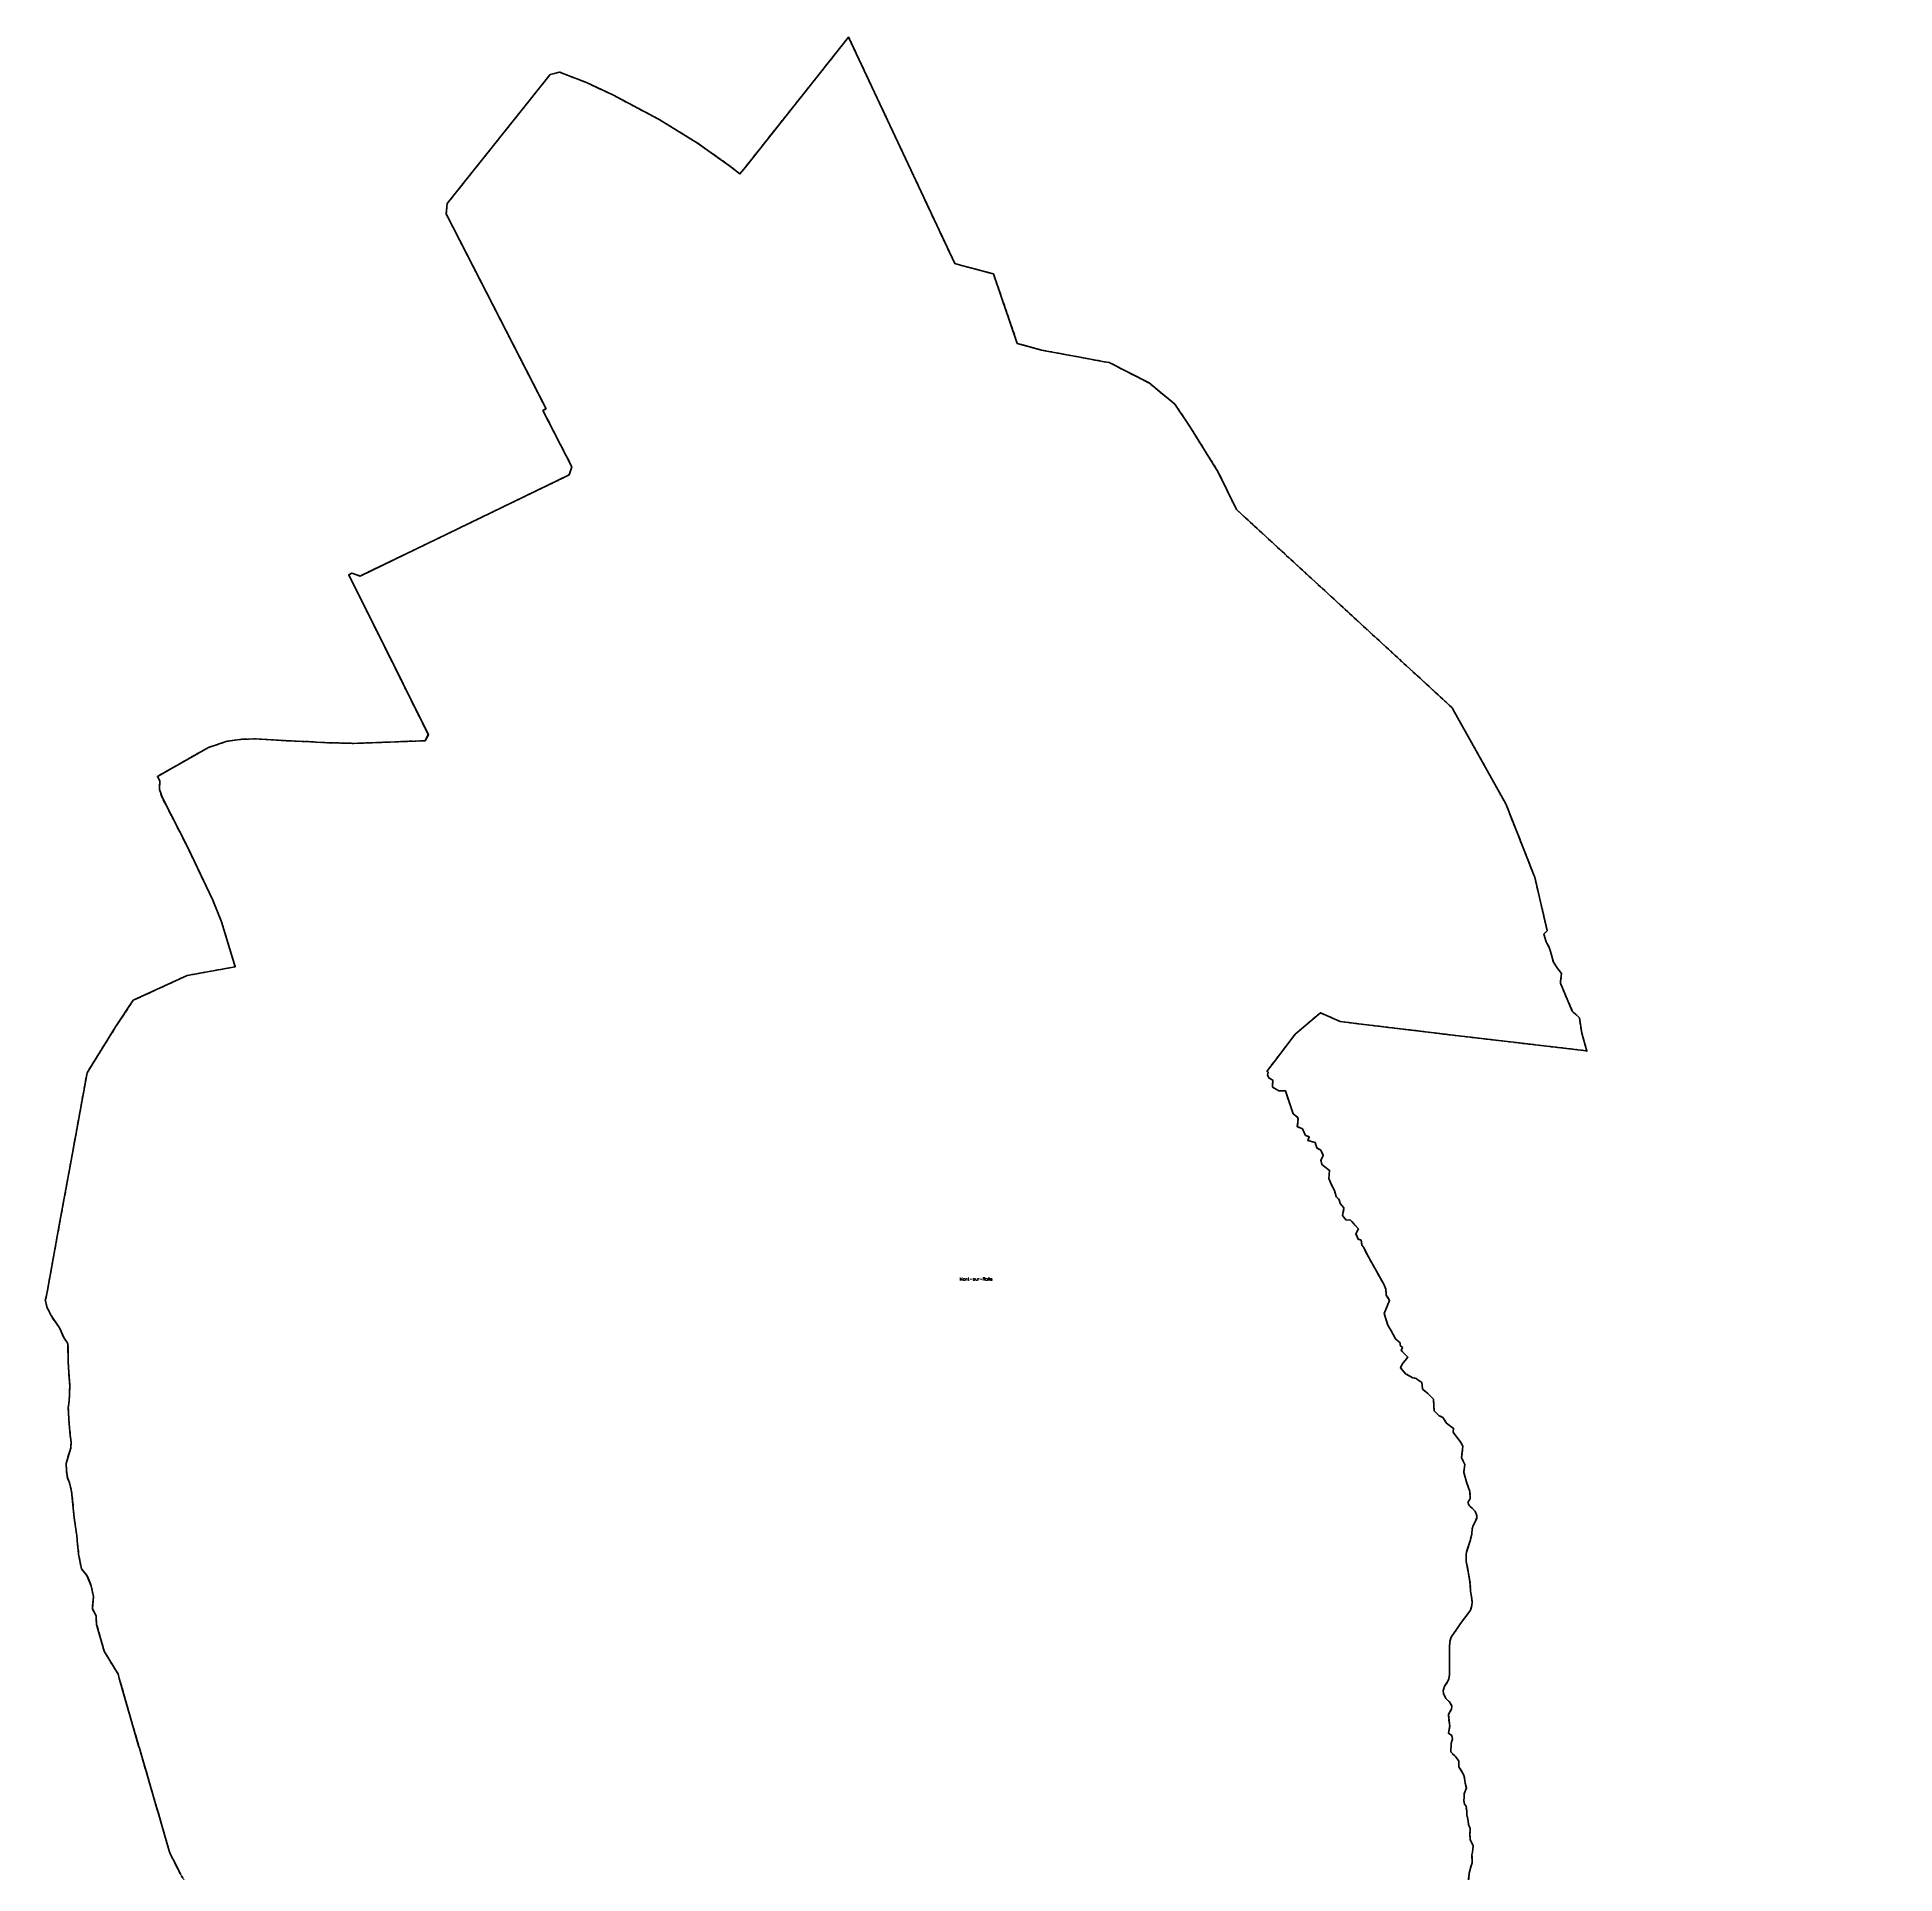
# Model space of a CAD drawing. Header units: metres. Extents: x 2513914 to 2544706, y 1140005 to 1171926.
# Drawn here: x 2514400 to 2516516, y 1147305 to 1149397 of the extents above; entities that cross this region are included whole.
import ezdxf
from ezdxf.enums import TextEntityAlignment as Align

# ---------------------------------------------------------------- set-up
doc = ezdxf.new("R2010")
doc.units = ezdxf.units.M
doc.linetypes.add('MO_D', pattern=[7, 4, -1, 1, -1])
for name, color, linetype, lineweight in [('MO_COM', 7, 'MO_D', 40), ('MO_COM_COM', 7, 'Continuous', 40), ('MO_COM_COM_NOM', 7, 'Continuous', 40)]:
    doc.layers.add(name, color=color, linetype=linetype, lineweight=lineweight)
doc.layers.add('MO_COM_CA', color=7, linetype='Continuous', lineweight=50, true_color=0xffffff)
doc.styles.get("Standard").update_dxf_attribs({"font": 'simplex.shx'})

# ---------------------------------------------------------------- blocks, each defined once
blk = doc.blocks.new('NOM_COMMUNE')
at = {"layer": 'MO_COM_COM_NOM'}
blk.add_attdef('NOM', text='', height=0.0035, dxfattribs=at).set_placement((0, -0.0025), align=Align.BOTTOM_LEFT)

msp = doc.modelspace()

# ---------------------------------------------------------------- linework, layer by layer
at = {"layer": 'MO_COM', "flags": 128}
msp.add_lwpolyline([(2514401.6, 1146379.9), (2514402.3, 1146380.3), (2514405.6, 1146387), (2514406.9, 1146391.6), (2514407.6, 1146394.3), (2514409, 1146404.2), (2514410, 1146413.8), (2514411.8, 1146427.1), (2514415.1, 1146442.2), (2514416.7, 1146444.9), (2514424.6, 1146458.4), (2514432.1, 1146473.3), (2514439.2, 1146488.4), (2514452.6, 1146518.6), (2514456.5, 1146527), (2514462, 1146537.8), (2514468.8, 1146549), (2514472.7, 1146555.2), (2514478.8, 1146564.3), (2514485.2, 1146573.3), (2514487.3, 1146576.9), (2514497.2, 1146589.3), (2514509.4, 1146602.2), (2514517.3, 1146609.6), (2514529.6, 1146619.5), (2514533.6, 1146622.3), (2514537, 1146624.7), (2514536.8, 1146625.1), (2514537.8, 1146625.8), (2514541.9, 1146628.8), (2514548.6, 1146634.9), (2514554.8, 1146641.4), (2514571.1, 1146659.4), (2514579.3, 1146668.3), (2514585.6, 1146674.5), (2514588.3, 1146677.9), (2514595.6, 1146681.4), (2514603.1, 1146686.2), (2514629.5, 1146703.7), (2514662.3, 1146733.5), (2514677.7, 1146749.6), (2514684, 1146760.6), (2514658.3, 1146833.7), (2514659.4, 1146834.2), (2514657.1, 1146839.3), (2514647.6, 1146857.7), (2514640, 1146869.6), (2514615.9, 1146920.4), (2514612, 1146928.7), (2514593.9, 1146968.8), (2514589.8, 1146977.2), (2514587.7, 1146984.9), (2514586.3, 1146992.2), (2514585.1, 1147000), (2514585.9, 1147007), (2514583.5, 1147019.7), (2514580.8, 1147025.5), (2514579.7, 1147027.5), (2514579.5, 1147027.8), (2514577.4, 1147031.7), (2514577.2, 1147032.1), (2514575.4, 1147035.5), (2514569.9, 1147045.8), (2514563.1, 1147060.8), (2514558.6, 1147072.6), (2514558.7, 1147083.4), (2514559.5, 1147107), (2514558.4, 1147116.2), (2514557.3, 1147125.7), (2514556.5, 1147132.6), (2514559, 1147138.8), (2514561.7, 1147145.6), (2514562.5, 1147157.6), (2514563.4, 1147182.3), (2514567.6, 1147199.7), (2514573.5, 1147214.9), (2514572.8, 1147218.4), (2514572.9, 1147223.3), (2514574.7, 1147228.6), (2514582.3, 1147235.5), (2514586.7, 1147246.2), (2514586.9, 1147249.9), (2514587, 1147251.6), (2514586.5, 1147253.5), (2514583.8, 1147263.8), (2514583.5, 1147265.5), (2514582.3, 1147270.1), (2514579.2, 1147281.6), (2514578.6, 1147281.4), (2514577.1, 1147282.7), (2514573.4, 1147287.2), (2514574.3, 1147288.1), (2514574.8, 1147288.5), (2514570.9, 1147292.9), (2514569.3, 1147294.8), (2514567.9, 1147296.9), (2514565.7, 1147299.7), (2514563.6, 1147302.9), (2514562.7, 1147304.7), (2514554.3, 1147321.1), (2514552.2, 1147325.5), (2514550.3, 1147330.1), (2514548.9, 1147334.7), (2514536.5, 1147377.5), (2514535.2, 1147382), (2514516, 1147447.9), (2514515.1, 1147450.8), (2514493.4, 1147526.3), (2514492.9, 1147527.3), (2514492.4, 1147529.3), (2514491.9, 1147532.2), (2514475.8, 1147558.4), (2514467.2, 1147589), (2514466.6, 1147598.7), (2514462.4, 1147606.9), (2514463.6, 1147620.9), (2514461.1, 1147633), (2514456.2, 1147644.8), (2514450, 1147652.5), (2514446.6, 1147669), (2514446.4, 1147673.9), (2514445.9, 1147676.7), (2514445.7, 1147678.4), (2514445.5, 1147679.8), (2514444.6, 1147690.6), (2514444.3, 1147692.3), (2514443.6, 1147697.6), (2514443.2, 1147700), (2514441.8, 1147710.3), (2514438.8, 1147740.5), (2514436.4, 1147750.3), (2514433.9, 1147756.2), (2514432.8, 1147764.3), (2514432.5, 1147772.5), (2514437.7, 1147790), (2514438.1, 1147796.7), (2514437.2, 1147804.6), (2514435.9, 1147817.4), (2514435, 1147835.3), (2514435.9, 1147843.3), (2514436.4, 1147850.3), (2514436.6, 1147861.6), (2514435.5, 1147876.8), (2514435, 1147887.5), (2514434.6, 1147908.5), (2514433.6, 1147910), (2514430.1, 1147915.3), (2514425, 1147926.8), (2514415.3, 1147940.8), (2514410.7, 1147950.9), (2514408.7, 1147959.3), (2514409.4, 1147959.7), (2514413.5, 1147982.2), (2514425.5, 1148048.2), (2514437.4, 1148113.2), (2514456.3, 1148217.5), (2514488.9, 1148269.7), (2514509, 1148300), (2514570.3, 1148328.3), (2514625.1, 1148338.2), (2514609.5, 1148389.5), (2514599.5, 1148414.1), (2514571.1, 1148474), (2514542.1, 1148530.7), (2514538.7, 1148540.1), (2514539.3, 1148550), (2514536.5, 1148555.1), (2514594.8, 1148588.2), (2514615.9, 1148595.1), (2514630.4, 1148597.3), (2514649, 1148597.9), (2514683.1, 1148595.8), (2514711.4, 1148594.6), (2514716.4, 1148594.3), (2514727.1, 1148593.6), (2514760.5, 1148592.7), (2514841.3, 1148595.8), (2514845.1, 1148602.6), (2514816.3, 1148660.5), (2514754.4, 1148784.9), (2514758, 1148786.7), (2514767.4, 1148783.4), (2515005.5, 1148898.5), (2515008.6, 1148907.8), (2514975.6, 1148972.1), (2514979.2, 1148973.9), (2514865.4, 1149196), (2514866.6, 1149207.7), (2514983.7, 1149354.6), (2514994.6, 1149357.5), (2515025.2, 1149345.5), (2515055.1, 1149331.6), (2515108.1, 1149303.5), (2515151.6, 1149276.7), (2515188.7, 1149250.5), (2515200, 1149241.5), (2515206.2, 1149249.3), (2515323.8, 1149397.3), (2515444.8, 1149139.3), (2515453.9, 1149136.9), (2515488.8, 1149127.5), (2515498.4, 1149099.7), (2515507.2, 1149074.2), (2515516, 1149048.4), (2515543.4, 1149040.8), (2515593.3, 1149031.6), (2515614.9, 1149027.5), (2515620.5, 1149026.7), (2515666, 1149003.3), (2515695.5, 1148979.2), (2515712.4, 1148953.9), (2515744.9, 1148901.8), (2515765.6, 1148859.1), (2515930.7, 1148707.4), (2516004.3, 1148639.7), (2516011.4, 1148633.3), (2516012.1, 1148631.8), (2516072.4, 1148523.8), (2516081.1, 1148501.9), (2516104.8, 1148441.8), (2516105.4, 1148440.2), (2516119.6, 1148379.3), (2516116.4, 1148376.2), (2516115.7, 1148375.5), (2516118.4, 1148366.7), (2516122.7, 1148358.3), (2516126.6, 1148343.4), (2516130.8, 1148337.1), (2516135.9, 1148330.7), (2516134.9, 1148321.7), (2516134.7, 1148319.6), (2516148, 1148287.8), (2516156.2, 1148280.1), (2516159, 1148262.7), (2516164.9, 1148241.9), (2516163.9, 1148242.6), (2516106.2, 1148249.3), (2516097.4, 1148250.3), (2516064.5, 1148254.2), (2516009.2, 1148260.6), (2516003.6, 1148261.3), (2515967.5, 1148265.8), (2515914.1, 1148272.1), (2515883.6, 1148275.9), (2515861.4, 1148285.8), (2515832.5, 1148261.3), (2515808.8, 1148230.3), (2515801.1, 1148220.2), (2515800.3, 1148219.2), (2515801.6, 1148218), (2515801, 1148214.8), (2515802.9, 1148211.2), (2515806.9, 1148209.2), (2515806.7, 1148201.2), (2515813.9, 1148197), (2515821.3, 1148196.9), (2515830.1, 1148170.8), (2515835, 1148166.9), (2515835.8, 1148164.6), (2515834.9, 1148156.1), (2515840.7, 1148153.6), (2515844.3, 1148146.2), (2515848.4, 1148144.5), (2515847.1, 1148140.3), (2515855.1, 1148138), (2515857.2, 1148131.9), (2515861.7, 1148129.2), (2515864.5, 1148123.2), (2515861.9, 1148117.8), (2515862.9, 1148112.9), (2515871.7, 1148106.2), (2515870.8, 1148097), (2515873.8, 1148089.7), (2515877.3, 1148083.4), (2515879, 1148076.7), (2515882.7, 1148072.7), (2515883.7, 1148068.4), (2515888.1, 1148063.7), (2515886.5, 1148054.7), (2515890.6, 1148049.6), (2515895.3, 1148049.9), (2515904.5, 1148039.6), (2515901.7, 1148034), (2515904.4, 1148027.8), (2515907.6, 1148026.9), (2515908.6, 1148020.9), (2515910.2, 1148018.8), (2515916, 1148007.6), (2515918.2, 1148003.6), (2515933.3, 1147976.7), (2515935.7, 1147971), (2515936.3, 1147964.1), (2515940.1, 1147958.1), (2515933.8, 1147943.2), (2515938, 1147930), (2515941.3, 1147924.4), (2515946.9, 1147914.2), (2515951.9, 1147909.8), (2515952.2, 1147906.9), (2515954.9, 1147904.4), (2515953.4, 1147901.1), (2515961, 1147893.3), (2515954.2, 1147885.4), (2515952.6, 1147881.5), (2515958.3, 1147874.5), (2515966.5, 1147870), (2515970.2, 1147869.3), (2515972.1, 1147867.5), (2515976.7, 1147864.7), (2515977.6, 1147857.2), (2515983.6, 1147852.1), (2515990, 1147845.8), (2515990.7, 1147832.3), (2515996.7, 1147826.7), (2516000.8, 1147824.9), (2516004.8, 1147818.1), (2516012.9, 1147812.3), (2516012.3, 1147808.1), (2516021.3, 1147796.2), (2516023.5, 1147792), (2516022.1, 1147778.9), (2516025.6, 1147771.3), (2516024.6, 1147762.2), (2516028.1, 1147749.8), (2516031.6, 1147740.3), (2516031.7, 1147732.2), (2516030.6, 1147730.7), (2516029.5, 1147728.1), (2516030, 1147725.7), (2516031.8, 1147723.5), (2516034.2, 1147721.5), (2516037.4, 1147717.8), (2516039.2, 1147714.6), (2516039.6, 1147710.7), (2516037.8, 1147706.6), (2516035.3, 1147701.7), (2516034.1, 1147697.8), (2516033.6, 1147692), (2516032.2, 1147685.5), (2516027.6, 1147671.3), (2516027.3, 1147668.6), (2516027.4, 1147660.8), (2516029.6, 1147649), (2516031.6, 1147638), (2516032.3, 1147627.2), (2516034.1, 1147615.2), (2516033.7, 1147610.5), (2516032.1, 1147605.3), (2516028.2, 1147599.7), (2516020.7, 1147590.2), (2516016.9, 1147584.2), (2516012.9, 1147578.3), (2516010.3, 1147574.5), (2516008.7, 1147569.6), (2516008.1, 1147562.3), (2516008.1, 1147558.6), (2516008.4, 1147553.1), (2516008.2, 1147539.5), (2516008.4, 1147531.8), (2516007.5, 1147527.2), (2516006.5, 1147524.2), (2516002.7, 1147518.6), (2516002.2, 1147517.1), (2516001.1, 1147513.8), (2516001.6, 1147509.8), (2516004.2, 1147504.8), (2516008.1, 1147500.7), (2516011.1, 1147496.2), (2516010.5, 1147492.6), (2516007, 1147486.5), (2516008.5, 1147472.7), (2516007.1, 1147465), (2516010.9, 1147462.5), (2516011.6, 1147458.5), (2516010.1, 1147453.2), (2516009.8, 1147443.7), (2516015.5, 1147438.1), (2516019.1, 1147433.2), (2516019.1, 1147426.6), (2516024.2, 1147418.1), (2516025.3, 1147414.3), (2516026.1, 1147408), (2516027.6, 1147402.9), (2516024.9, 1147396.1), (2516024.9, 1147392.2), (2516024.6, 1147388.5), (2516025.2, 1147384.4), (2516027.1, 1147381.9), (2516027.9, 1147376.4), (2516028.2, 1147372.2), (2516029.5, 1147365.1), (2516030, 1147361.1), (2516031.9, 1147356.5), (2516031.5, 1147349.3), (2516031.9, 1147343.8), (2516035.1, 1147336.6), (2516034.7, 1147332.4), (2516034.5, 1147329.6), (2516033.9, 1147326.6), (2516034.2, 1147317.3), (2516032.3, 1147311.8), (2516030.5, 1147304.9), (2516029.8, 1147296.6), (2516029.6, 1147290.7), (2516032, 1147284.3), (2516033.6, 1147272.2), (2516035.1, 1147266.7), (2516036.8, 1147261), (2516039.8, 1147251.3), (2516043.1, 1147242.5), (2516044.7, 1147238.3), (2516052.3, 1147218.7), (2516059, 1147201.4), (2516061, 1147198.4), (2516071.9, 1147184.6), (2516088.6, 1147166.8), (2516100.4, 1147159.1), (2516108.3, 1147157.4), (2516112.6, 1147154.3), (2516118, 1147152.7), (2516122.4, 1147152.3), (2516134.7, 1147144.6), (2516139.7, 1147137.8), (2516147, 1147134.9), (2516166.5, 1147126.4), (2516180.1, 1147120.1), (2516192.2, 1147112.8), (2516195.8, 1147109.7), (2516206.7, 1147102), (2516211.8, 1147099.2), (2516219.6, 1147090.5), (2516233.9, 1147080), (2516245.8, 1147075), (2516248.5, 1147074.3), (2516252.2, 1147073.4), (2516261.8, 1147067.9), (2516284.6, 1147054.8), (2516295.5, 1147041.8), (2516300.4, 1147036), (2516300.9, 1147035.5), (2516312.1, 1147022.2), (2516316.6, 1147016.3), (2516324.6, 1147008.1), (2516331.3, 1147004.2), (2516334.6, 1147001.2), (2516337.5, 1146996.6), (2516346, 1146985.7), (2516354.4, 1146969.2), (2516359.1, 1146959.2), (2516360.8, 1146955.5), (2516363.7, 1146949.3), (2516366.9, 1146942.5), (2516371, 1146933.7), (2516371.5, 1146926.6), (2516369.9, 1146920.3), (2516369.5, 1146916.6), (2516370, 1146915), (2516372, 1146910.2), (2516376.5, 1146905.6), (2516385.4, 1146900.9), (2516390.4, 1146897.7), (2516392.6, 1146894.2), (2516393.5, 1146890.4), (2516392.6, 1146886), (2516392.5, 1146884.2), (2516393, 1146879.8), (2516394.8, 1146875), (2516398.3, 1146869.7), (2516401.3, 1146865.6), (2516416.8, 1146845.2), (2516421.1, 1146839.6), (2516422.7, 1146837.2), (2516425.7, 1146833.3), (2516428.2, 1146828.1), (2516430.2, 1146816.4), (2516427.4, 1146799.3), (2516425.2, 1146791.4), (2516424.1, 1146787.2), (2516421.3, 1146766.2), (2516418.4, 1146741.6), (2516413.9, 1146719.7), (2516413.6, 1146714.6), (2516415.7, 1146705.7), (2516415.6, 1146700.8), (2516413.9, 1146694.2), (2516413.5, 1146690.9), (2516416.1, 1146679.9), (2516418.5, 1146674.5), (2516425.5, 1146658.9), (2516426.3, 1146654.9), (2516426.2, 1146649.1), (2516426.2, 1146640.3), (2516427.3, 1146634.8), (2516431.3, 1146623), (2516436, 1146609.2), (2516445.8, 1146579), (2516452.9, 1146558), (2516455.2, 1146551.1), (2516458.4, 1146545.3), (2516460.4, 1146541.5), (2516463.5, 1146534), (2516465.6, 1146527.7), (2516467.6, 1146519.1), (2516473.5, 1146497.4), (2516481.1, 1146486.4), (2516485.6, 1146478.7), (2516494.3, 1146465), (2516499.3, 1146456.9), (2516500.8, 1146453.3), (2516504.6, 1146443.3), (2516509, 1146423.3), (2516511.3, 1146411.6), (2516512.9, 1146399.6), (2516514, 1146395), (2516514.2, 1146393.5), (2516514.3, 1146390.7), (2516515, 1146368), (2516515.6, 1146348.9), (2516513.7, 1146347.6), (2516510, 1146347.2), (2516505.5, 1146346.5), (2516504.6, 1146345.4), (2516499.4, 1146338.8), (2516445, 1146336.6), (2516418.5, 1146334.5), (2516415.4, 1146334.3), (2516402.1, 1146333.3), (2516401.3, 1146333.2), (2516340.4, 1146326.9), (2516324.3, 1146323.3), (2516313.5, 1146320.9), (2516248.8, 1146314), (2516183.8, 1146307.6), (2516179, 1146307.2), (2516171.1, 1146342.6), (2516163, 1146379.7), (2516150, 1146438.6), (2516152.6, 1146439.2), (2516142.7, 1146484), (2516141.4, 1146489.8), (2516135.9, 1146514.9), (2516134.4, 1146514), (2516107.1, 1146498.7), (2516094.5, 1146515.1), (2516086.9, 1146500.9), (2516078.4, 1146491.7), (2516067.9, 1146480.7), (2516059.8, 1146474.9), (2516042.8, 1146463.7), (2516023.8, 1146451.1), (2516020.8, 1146455.5), (2516019.8, 1146454.8), (2516016.3, 1146452.4), (2516000.4, 1146442), (2515993.3, 1146438.1), (2515977.8, 1146429.5), (2515967, 1146423.7), (2515954.8, 1146417.1), (2515954.3, 1146416.8), (2515952.8, 1146415.9), (2515940, 1146408.2), (2515935, 1146404.8), (2515930.9, 1146401.9), (2515926.7, 1146399.2), (2515921.7, 1146395.8), (2515916.6, 1146392.6), (2515911.3, 1146389.8), (2515904.3, 1146387.2), (2515892.1, 1146382), (2515885.5, 1146379.3), (2515864.7, 1146370.7), (2515861.7, 1146369.4), (2515859.9, 1146368.7), (2515859.8, 1146368.7), (2515856.2, 1146367.2), (2515846.7, 1146364.7), (2515843.5, 1146364.4), (2515833.6, 1146363.4), (2515819.3, 1146362.7), (2515807.3, 1146363.2), (2515764.3, 1146433.5), (2515752.4, 1146477.7), (2515749.4, 1146489.7), (2515745.6, 1146501.9), (2515744.3, 1146505.9), (2515743.1, 1146509.7), (2515742, 1146513.6), (2515738.2, 1146525.8), (2515736.7, 1146525.3), (2515675.7, 1146503.3), (2515655.4, 1146495.9), (2515613.6, 1146491.3), (2515600.7, 1146489.8), (2515586.4, 1146488.2), (2515579, 1146487.3), (2515533.3, 1146473.6), (2515517.1, 1146466.6), (2515501.4, 1146459.9), (2515494.2, 1146456.8), (2515451.6, 1146427.3), (2515445.7, 1146442.1), (2515444.4, 1146445.4), (2515428.4, 1146485.7), (2515427.4, 1146488), (2515423.6, 1146497.3), (2515421.9, 1146502.5), (2515421.5, 1146504.7), (2515421.8, 1146507.1), (2515422.9, 1146509.1), (2515424.4, 1146510.3), (2515455.1, 1146527.5), (2515463.5, 1146531.9), (2515463.3, 1146543.2), (2515463.5, 1146565.1), (2515463.5, 1146567.9), (2515463.3, 1146576.2), (2515462.7, 1146618.3), (2515460, 1146631.8), (2515448.3, 1146665.1), (2515447.8, 1146666.6), (2515450.5, 1146682.9), (2515455.3, 1146684.8), (2515487.4, 1146697.5), (2515483.4, 1146710.7), (2515466.9, 1146765.7), (2515465.9, 1146768.8), (2515445, 1146844.2), (2515442.7, 1146861.6), (2515441.9, 1146868.7), (2515438.3, 1146877.5), (2515436.8, 1146878.7), (2515434.9, 1146878.5), (2515430.9, 1146876), (2515430.7, 1146876.2), (2515423.3, 1146871.4), (2515417.3, 1146867.3), (2515406.6, 1146862), (2515400.2, 1146858.8), (2515398.3, 1146857.8), (2515389.8, 1146853.6), (2515374.9, 1146847.6), (2515365.5, 1146843.6), (2515362.8, 1146842.3), (2515359.9, 1146841.1), (2515349.9, 1146836.6), (2515345.7, 1146834.6), (2515339.7, 1146831.9), (2515332, 1146828.2), (2515327.2, 1146826), (2515323.9, 1146824.5), (2515324.2, 1146824.1), (2515322.2, 1146823.1), (2515319.5, 1146821.9), (2515307.5, 1146816.3), (2515299.7, 1146812.7), (2515275.1, 1146803), (2515274.9, 1146803.5), (2515269.3, 1146801.5), (2515269.4, 1146800.6), (2515266.7, 1146799.5), (2515250.5, 1146792.9), (2515250.4, 1146793.3), (2515247.6, 1146791.9), (2515233.9, 1146786.3), (2515233.5, 1146787.1), (2515213.6, 1146778.2), (2515187.5, 1146767), (2515182.4, 1146765), (2515179.2, 1146763.6), (2515176.5, 1146762.5), (2515173.2, 1146761.1), (2515073.6, 1146720.6), (2515073.4, 1146721), (2515048.2, 1146709.7), (2514967.2, 1146673.2), (2514962.1, 1146670.6), (2514942.5, 1146660.2), (2514931.3, 1146654.2), (2514902.2, 1146639.4), (2514901.3, 1146638.9), (2514891.4, 1146633), (2514865.8, 1146616.4), (2514854.9, 1146608.9), (2514843.8, 1146601.5), (2514842.8, 1146600.9), (2514832.7, 1146594.2), (2514832, 1146593.8), (2514826, 1146589.9), (2514802.1, 1146573.9), (2514759.4, 1146545.4), (2514756.9, 1146543.7), (2514757.2, 1146539.9), (2514747, 1146532.5), (2514736.1, 1146527.1), (2514700.6, 1146505.7), (2514665.9, 1146486.3), (2514620.5, 1146463.3), (2514568, 1146439.5), (2514486, 1146405.9), (2514453.5, 1146393.3), (2514446.4, 1146390.7), (2514444.3, 1146390.8, 0.007889), (2514425, 1146380.4), (2514416.2, 1146377.5), (2514415.8, 1146375), (2514410.6, 1146377), (2514399.5, 1146378.6)], format="xyb", close=True, dxfattribs=at)
at = {"layer": 'MO_COM_CA', "flags": 128}
msp.add_lwpolyline([(2514562.7, 1147304.7), (2514554.3, 1147321.1), (2514552.2, 1147325.5), (2514550.3, 1147330.1), (2514548.9, 1147334.7), (2514536.5, 1147377.5), (2514535.2, 1147382), (2514516, 1147447.9), (2514515.1, 1147450.8), (2514493.4, 1147526.3), (2514492.9, 1147527.3), (2514492.4, 1147529.3), (2514491.9, 1147532.2), (2514475.8, 1147558.4), (2514467.2, 1147589), (2514466.6, 1147598.7), (2514462.4, 1147606.9), (2514463.6, 1147620.9), (2514461.1, 1147633), (2514456.2, 1147644.8), (2514450, 1147652.5), (2514446.6, 1147669), (2514446.4, 1147673.9), (2514445.9, 1147676.7), (2514445.7, 1147678.4), (2514445.5, 1147679.8), (2514444.6, 1147690.6), (2514444.3, 1147692.3), (2514443.6, 1147697.6), (2514443.2, 1147700), (2514441.8, 1147710.3), (2514438.8, 1147740.5), (2514436.4, 1147750.3), (2514433.9, 1147756.2), (2514432.8, 1147764.3), (2514432.5, 1147772.5), (2514437.7, 1147790), (2514438.1, 1147796.7), (2514437.2, 1147804.6), (2514435.9, 1147817.4), (2514435, 1147835.3), (2514435.9, 1147843.3), (2514436.4, 1147850.3), (2514436.6, 1147861.6), (2514435.5, 1147876.8), (2514435, 1147887.5), (2514434.6, 1147908.5), (2514433.6, 1147910), (2514430.1, 1147915.3), (2514425, 1147926.8), (2514415.3, 1147940.8), (2514410.7, 1147950.9), (2514408.7, 1147959.3), (2514409.4, 1147959.7), (2514413.5, 1147982.2), (2514425.5, 1148048.2), (2514437.4, 1148113.2), (2514456.3, 1148217.5), (2514488.9, 1148269.7), (2514509, 1148300), (2514570.3, 1148328.3), (2514625.1, 1148338.2), (2514609.5, 1148389.5), (2514599.5, 1148414.1), (2514571.1, 1148474), (2514542.1, 1148530.7), (2514538.7, 1148540.1), (2514539.3, 1148550), (2514536.5, 1148555.1), (2514594.8, 1148588.2), (2514615.9, 1148595.1), (2514630.4, 1148597.3), (2514649, 1148597.9), (2514683.1, 1148595.8), (2514711.4, 1148594.6), (2514716.4, 1148594.3), (2514727.1, 1148593.6), (2514760.5, 1148592.7), (2514841.3, 1148595.8), (2514845.1, 1148602.6), (2514816.3, 1148660.5), (2514754.4, 1148784.9), (2514758, 1148786.7), (2514767.4, 1148783.4), (2515005.5, 1148898.5), (2515008.6, 1148907.8), (2514975.6, 1148972.1), (2514979.2, 1148973.9), (2514865.4, 1149196), (2514866.6, 1149207.7), (2514983.7, 1149354.6), (2514994.6, 1149357.5), (2515025.2, 1149345.5), (2515055.1, 1149331.6), (2515108.1, 1149303.5), (2515151.6, 1149276.7), (2515188.7, 1149250.5), (2515200, 1149241.5), (2515206.2, 1149249.3), (2515323.8, 1149397.3), (2515444.8, 1149139.3), (2515453.9, 1149136.9), (2515488.8, 1149127.5), (2515498.4, 1149099.7), (2515507.2, 1149074.2), (2515516, 1149048.4), (2515543.4, 1149040.8), (2515593.3, 1149031.6), (2515614.9, 1149027.5), (2515620.5, 1149026.7), (2515666, 1149003.3), (2515695.5, 1148979.2), (2515712.4, 1148953.9), (2515744.9, 1148901.8), (2515765.6, 1148859.1), (2515930.7, 1148707.4), (2516004.3, 1148639.7), (2516011.4, 1148633.3), (2516012.1, 1148631.8), (2516072.4, 1148523.8), (2516081.1, 1148501.9), (2516104.8, 1148441.8), (2516105.4, 1148440.2), (2516119.6, 1148379.3), (2516116.4, 1148376.2), (2516115.7, 1148375.5), (2516118.4, 1148366.7), (2516122.7, 1148358.3), (2516126.6, 1148343.4), (2516130.8, 1148337.1), (2516135.9, 1148330.7), (2516134.9, 1148321.7), (2516134.7, 1148319.6), (2516148, 1148287.8), (2516156.2, 1148280.1), (2516159, 1148262.7), (2516164.9, 1148241.9), (2516163.9, 1148242.6), (2516106.2, 1148249.3), (2516097.4, 1148250.3), (2516064.5, 1148254.2), (2516009.2, 1148260.6), (2516003.6, 1148261.3), (2515967.5, 1148265.8), (2515914.1, 1148272.1), (2515883.6, 1148275.9), (2515861.4, 1148285.8), (2515832.5, 1148261.3), (2515808.8, 1148230.3), (2515801.1, 1148220.2), (2515800.3, 1148219.2), (2515801.6, 1148218), (2515801, 1148214.8), (2515802.9, 1148211.2), (2515806.9, 1148209.2), (2515806.7, 1148201.2), (2515813.9, 1148197), (2515821.3, 1148196.9), (2515830.1, 1148170.8), (2515835, 1148166.9), (2515835.8, 1148164.6), (2515834.9, 1148156.1), (2515840.7, 1148153.6), (2515844.3, 1148146.2), (2515848.4, 1148144.5), (2515847.1, 1148140.3), (2515855.1, 1148138), (2515857.2, 1148131.9), (2515861.7, 1148129.2), (2515864.5, 1148123.2), (2515861.9, 1148117.8), (2515862.9, 1148112.9), (2515871.7, 1148106.2), (2515870.8, 1148097), (2515873.8, 1148089.7), (2515877.3, 1148083.4), (2515879, 1148076.7), (2515882.7, 1148072.7), (2515883.7, 1148068.4), (2515888.1, 1148063.7), (2515886.5, 1148054.7), (2515890.6, 1148049.6), (2515895.3, 1148049.9), (2515904.5, 1148039.6), (2515901.7, 1148034), (2515904.4, 1148027.8), (2515907.6, 1148026.9), (2515908.6, 1148020.9), (2515910.2, 1148018.8), (2515916, 1148007.6), (2515918.2, 1148003.6), (2515933.3, 1147976.7), (2515935.7, 1147971), (2515936.3, 1147964.1), (2515940.1, 1147958.1), (2515933.8, 1147943.2), (2515938, 1147930), (2515941.3, 1147924.4), (2515946.9, 1147914.2), (2515951.9, 1147909.8), (2515952.2, 1147906.9), (2515954.9, 1147904.4), (2515953.4, 1147901.1), (2515961, 1147893.3), (2515954.2, 1147885.4), (2515952.6, 1147881.5), (2515958.3, 1147874.5), (2515966.5, 1147870), (2515970.2, 1147869.3), (2515972.1, 1147867.5), (2515976.7, 1147864.7), (2515977.6, 1147857.2), (2515983.6, 1147852.1), (2515990, 1147845.8), (2515990.7, 1147832.3), (2515996.7, 1147826.7), (2516000.8, 1147824.9), (2516004.8, 1147818.1), (2516012.9, 1147812.3), (2516012.3, 1147808.1), (2516021.3, 1147796.2), (2516023.5, 1147792), (2516022.1, 1147778.9), (2516025.6, 1147771.3), (2516024.6, 1147762.2), (2516028.1, 1147749.8), (2516031.6, 1147740.3), (2516031.7, 1147732.2), (2516030.6, 1147730.7), (2516029.5, 1147728.1), (2516030, 1147725.7), (2516031.8, 1147723.5), (2516034.2, 1147721.5), (2516037.4, 1147717.8), (2516039.2, 1147714.6), (2516039.6, 1147710.7), (2516037.8, 1147706.6), (2516035.3, 1147701.7), (2516034.1, 1147697.8), (2516033.6, 1147692), (2516032.2, 1147685.5), (2516027.6, 1147671.3), (2516027.3, 1147668.6), (2516027.4, 1147660.8), (2516029.6, 1147649), (2516031.6, 1147638), (2516032.3, 1147627.2), (2516034.1, 1147615.2), (2516033.7, 1147610.5), (2516032.1, 1147605.3), (2516028.2, 1147599.7), (2516020.7, 1147590.2), (2516016.9, 1147584.2), (2516012.9, 1147578.3), (2516010.3, 1147574.5), (2516008.7, 1147569.6), (2516008.1, 1147562.3), (2516008.1, 1147558.6), (2516008.4, 1147553.1), (2516008.2, 1147539.5), (2516008.4, 1147531.8), (2516007.5, 1147527.2), (2516006.5, 1147524.2), (2516002.7, 1147518.6), (2516002.2, 1147517.1), (2516001.1, 1147513.8), (2516001.6, 1147509.8), (2516004.2, 1147504.8), (2516008.1, 1147500.7), (2516011.1, 1147496.2), (2516010.5, 1147492.6), (2516007, 1147486.5), (2516008.5, 1147472.7), (2516007.1, 1147465), (2516010.9, 1147462.5), (2516011.6, 1147458.5), (2516010.1, 1147453.2), (2516009.8, 1147443.7), (2516015.5, 1147438.1), (2516019.1, 1147433.2), (2516019.1, 1147426.6), (2516024.2, 1147418.1), (2516025.3, 1147414.3), (2516026.1, 1147408), (2516027.6, 1147402.9), (2516024.9, 1147396.1), (2516024.9, 1147392.2), (2516024.6, 1147388.5), (2516025.2, 1147384.4), (2516027.1, 1147381.9), (2516027.9, 1147376.4), (2516028.2, 1147372.2), (2516029.5, 1147365.1), (2516030, 1147361.1), (2516031.9, 1147356.5), (2516031.5, 1147349.3), (2516031.9, 1147343.8), (2516035.1, 1147336.6), (2516034.7, 1147332.4), (2516034.5, 1147329.6), (2516033.9, 1147326.6), (2516034.2, 1147317.3), (2516032.3, 1147311.8), (2516030.5, 1147304.9), (2516029.8, 1147296.6)], dxfattribs=at)

# ---------------------------------------------------------------- block references
at = {"layer": 'MO_COM_COM', "xscale": 1000, "yscale": 1000, "zscale": 1000}
msp.add_blockref('NOM_COMMUNE', (2515450.3, 1147982.2), dxfattribs=at).add_auto_attribs({'NOM': 'Mont-sur-Rolle'})

doc.saveas('drawing.dxf')
